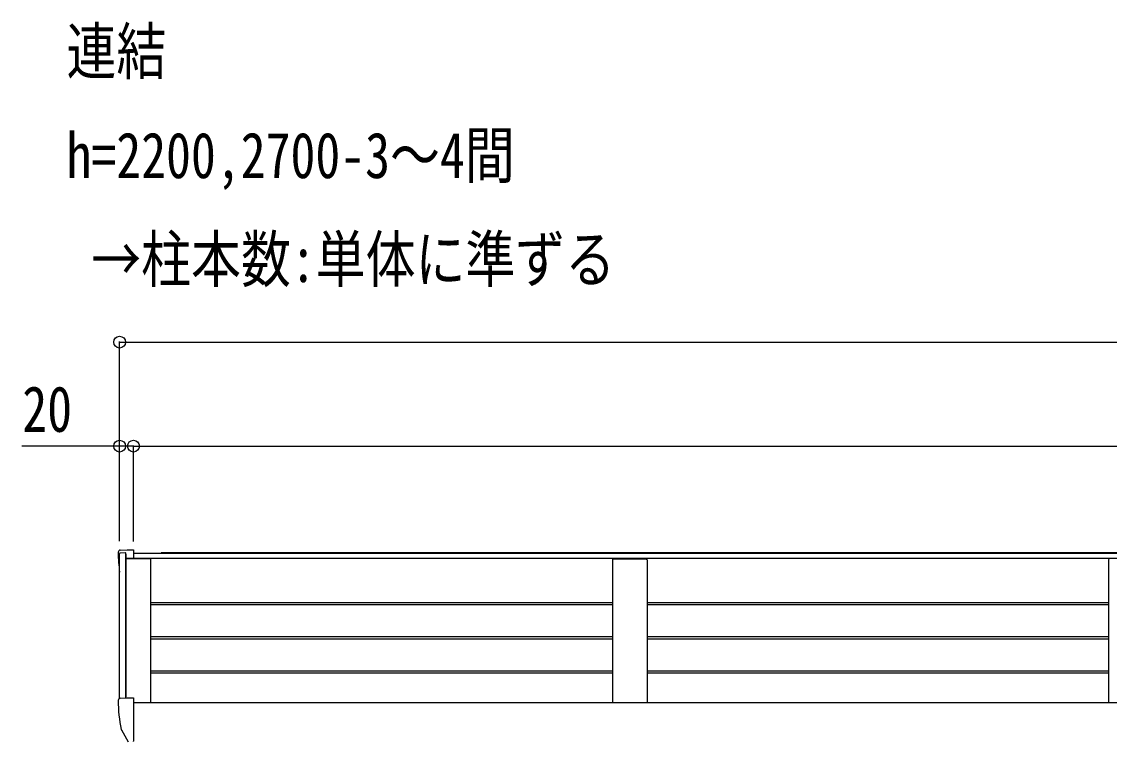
# Model space of a CAD drawing. Units: millimetres, scale not verified. Extents: x -8410 to 8410, y -5940 to 5940.
# Drawn here: x -7589 to -6019, y -1050 to -12 of the extents above; entities that cross this region are included whole.
import ezdxf
from ezdxf.enums import TextEntityAlignment as Align

# ---------------------------------------------------------------- set-up
doc = ezdxf.new("R2010")
doc.units = ezdxf.units.MM
doc.header["$LTSCALE"] = 30
for name, color, linetype in [('0-2_USER1', 3, 'Continuous'), ('0-4_YKK_13', 4, 'Continuous'), ('0-5_YKK_A1', 4, 'Continuous'), ('0-6_YKK_D', 6, 'Continuous')]:
    doc.layers.add(name, color=color, linetype=linetype)
doc.styles.add('ＭＳ ゴシック', font='')
doc.styles.get('ＭＳ ゴシック').set_extended_font_data('MS Gothic')

msp = doc.modelspace()

# ---------------------------------------------------------------- linework, layer by layer
at = {"layer": '0-4_YKK_13'}
for p, q in [((-7449.39, -777.58), (-7449.39, -778.05)), ((-7446.55, -774.58), (-7436.45, -774.05)), ((-7436.45, -774.05), (-7427.39, -774.05)), ((-7427.39, -774.05), (-7427.39, -786.47)), ((-7446.55, -988.33), (-7436.45, -987.8)), ((-7436.45, -987.8), (-7427.39, -987.8)), ((-7427.39, -987.8), (-7427.39, -1050.16)), ((-7449.39, -991.32), (-7449.39, -991.8)), ((-7444.88, -1033.9), (-7434.84, -1051.3)), ((-7427.39, -1033.01), (-7427.39, -1033.56)), ((-7427.39, -1050.8), (-7427.39, -1050.16))]:
    msp.add_line(p, q, dxfattribs=at)
for centre, radius, start, end in [((-7446.39, -777.58), 3, 93, 180), ((-7247.39, -778.05), 202, 180, 188.06898), ((-7446.39, -991.32), 3, 93, 180), ((-7247.39, -991.8), 202, 180, 191.90213), ((-7443.58, -1033.15), 1.5, 191.90213, 210)]:
    msp.add_arc(centre, radius, start, end, dxfattribs=at)
at = {"layer": '0-5_YKK_A1'}
for p, q in [((-7447.39, -988.5), (-7447.39, -779.89)), ((-7439.26, -778.52), (-7446.45, -778.9)), ((-7438.39, -987.9), (-7438.39, -778.94)), ((-7437.69, -780.75), (-7438.27, -779.18)), ((-7437.69, -987.86), (-7437.69, -780.75)), ((-7427.39, -779.17), (-267.39, -779.17)), ((-7387.39, -778.05), (-267.39, -778.05)), ((-267.39, -779.01), (-7387.39, -779.01)), ((-267.39, -786.47), (-7437.69, -786.47)), ((-6736.39, -788.38), (-6736.39, -994.19)), ((-6735.41, -787.39), (-6730.57, -787.32)), ((-6730.57, -787.32), (-6692.22, -787.32)), ((-6692.22, -787.32), (-6687.38, -787.39)), ((-6686.39, -788.39), (-6686.39, -994.19)), ((-6020.39, -788.39), (-6020.39, -994.19)), ((-6736.39, -850.42), (-7402.39, -850.42)), ((-6736.39, -853.4), (-7402.39, -853.4)), ((-6020.39, -850.42), (-6686.39, -850.42)), ((-6020.39, -853.4), (-6686.39, -853.4)), ((-6736.39, -899.85), (-7402.39, -899.85)), ((-6736.39, -902.83), (-7402.39, -902.83)), ((-6020.39, -899.86), (-6686.39, -899.86)), ((-6020.39, -902.84), (-6686.39, -902.84)), ((-6736.42, -952.33), (-7402.42, -952.33)), ((-6736.39, -949.29), (-7402.39, -949.29)), ((-6020.42, -952.33), (-6686.42, -952.33)), ((-6020.39, -949.29), (-6686.39, -949.29)), ((-7427.39, -994.19), (-267.39, -994.19))]:
    msp.add_line(p, q, dxfattribs=at)
msp.add_lwpolyline([(-7402.39, -994.19), (-7402.39, -787.32), (-7437.69, -787.32)], dxfattribs=at)
for centre, radius, start, end in [((-7446.39, -779.89), 1, 93, 180), ((-7439.21, -779.52), 1, 20, 93), ((-6735.4, -788.39), 0.997, 90.66782, 179.85648), ((-6687.39, -788.39), 0.997, 359.84961, 89.33225), ((-6019.4, -788.39), 0.997, 90.66782, 179.85648)]:
    msp.add_arc(centre, radius, start, end, dxfattribs=at)
at = {"layer": '0-6_YKK_D'}
for p, q in [((-7447.39, -761.7), (-7447.39, -473.51)), ((-7447.39, -474.51), (-247.39, -474.51)), ((-7447.39, -761.7), (-7447.39, -623.51)), ((-7427.39, -762.16), (-7427.39, -623.51)), ((-7427.39, -762.16), (-7427.39, -623.51)), ((-7427.39, -624.51), (-3847.39, -624.51))]:
    msp.add_line(p, q, dxfattribs=at)
msp.add_lwpolyline([(-7427.39, -624.51), (-7447.39, -624.51), (-7588.59, -624.51)], dxfattribs=at)
for centre in [(-7447.39, -474.51), (-7447.39, -624.51), (-7427.39, -624.51), (-7427.39, -624.51)]:
    msp.add_circle(centre, 8.5, dxfattribs=at)

# ---------------------------------------------------------------- texts
at = {"layer": '0-2_USER1', "style": 'ＭＳ ゴシック', "width": 0.8}
for s, p in [('連結', (-7524, -107.64)), ('h=2200,2700-3～4間', (-7524, -257.64)), (' →柱本数:単体に準ずる', (-7524, -407.64))]:
    msp.add_text(s, height=65.98, dxfattribs=at).set_placement(p, align=Align.BOTTOM_LEFT)
at = {"layer": '0-6_YKK_D', "style": 'ＭＳ ゴシック', "width": 0.8}
msp.add_text('20', height=65.98, dxfattribs=at).set_placement((-7587.79, -623.71), align=Align.BOTTOM_LEFT)

doc.saveas('drawing.dxf')
